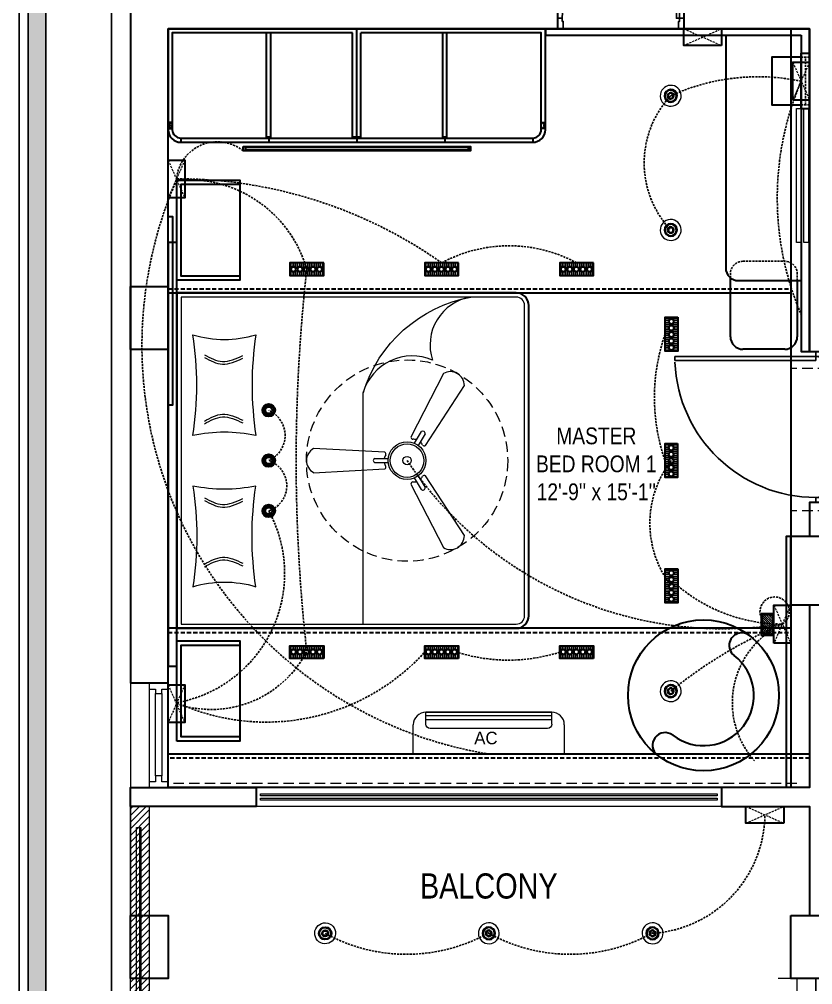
# Model space of a CAD drawing. Header units: millimetres. Extents: x 56222 to 3066687, y -650199 to -121287.
# Drawn here: x 129754.7 to 129943.9, y -185427.5 to -185197.2 of the extents above; entities that cross this region are included whole.
import ezdxf

# ---------------------------------------------------------------- set-up
doc = ezdxf.new("R2010")
doc.units = ezdxf.units.MM
doc.header["$MEASUREMENT"] = 0
for name, pattern in [('ACAD_ISO02W100', [15, 12, -3]), ('DASHED', [0.75, 0.5, -0.25]), ('DASHED2', [0.375, 0.25, -0.125]), ('DASHEDX2', [1.5, 1, -0.5])]:
    doc.linetypes.add(name, pattern=pattern)
for name, color, linetype in [('09ELECTRICAL', 5, 'Continuous'), ('AR DOOR', 40, 'Continuous'), ('AR ELE-5', 134, 'Continuous')]:
    doc.layers.add(name, color=color, linetype=linetype)
for name, color, linetype, lineweight in [('COLUMN', 1, 'Continuous', 30), ('dim05', 1, 'Continuous', 13), ('el', 7, 'Continuous', 20), ('ELEC-wires', 1, 'DASHED2', 13), ('Electrical', 84, 'Continuous', 30), ('ELEVATION ( SPIRAL STAIR )', 250, 'Continuous', 9), ('FIRST FLOOR', 7, 'Continuous', 9), ('FIRST FLOOR ( TEXT )', 7, 'Continuous', 9), ('FIRST FLOOR_( D - W & RAILING )', 251, 'Continuous', 9), ('FIRST FLOOR_( PLine )_', 251, 'Continuous', 30), ('FURNITURE', 32, 'Continuous', 9), ('GF FALSE CEILING', 6, 'Continuous', 35), ('Labelling', 1, 'Continuous', 25), ('Looping', 10, 'Continuous', 25), ('NAME PLATE', 7, 'Continuous', 25), ('Text', 7, 'Continuous', 15)]:
    doc.layers.add(name, color=color, linetype=linetype, lineweight=lineweight)
doc.layers.add('XX~SLAB ( PLINE )', color=251, linetype='Continuous', plot=False)
doc.styles.add('KATHA', font='swissc.ttf')
doc.styles.add('TEXT', font='eurr____.ttf')
pattern_1 = [(270, (142818.4991, -206317.46903), (0.5, -3e-16), [])]
pattern_2 = [(270, (142850.68563, -206317.46903), (0.5, -3e-16), [])]
pattern_3 = [(270, (142882.87215, -206317.46903), (0.5, -3e-16), [])]

# ---------------------------------------------------------------- blocks, each defined once
blk = doc.blocks.new('MASTER')
at = {"layer": 'ELEVATION ( SPIRAL STAIR )', "color": 9, "true_color": 0xc7c8ca}
blk.add_lwpolyline([(131511.15, -184212.79), (131511.15, -184213.94), (131479.19, -184213.94), (131479.19, -184212.79)], close=True, dxfattribs=at)
at = {"layer": 'FURNITURE', "color": 9, "lineweight": 30, "true_color": 0xc7c8ca}
for p, q in [((131357.19, -184215.94), (131357.19, -184062.94)), ((131504.12, -184065.94), (131503.12, -184065.94)), ((131504.12, -184086.94), (131503.12, -184086.94)), ((131504.37, -184086.44), (131529.19, -184086.44)), ((131504.37, -184087.44), (131504.37, -184086.44)), ((131504.37, -184087.44), (131529.19, -184087.44)), ((131504.12, -184107.94), (131503.12, -184107.94)), ((131504.37, -184106.94), (131529.19, -184106.94)), ((131504.37, -184108.94), (131504.37, -184106.94)), ((131504.37, -184107.94), (131530.19, -184107.94)), ((131504.37, -184108.94), (131529.19, -184108.94)), ((131504.12, -184128.94), (131503.12, -184128.94)), ((131504.37, -184128.44), (131529.19, -184128.44)), ((131504.37, -184129.44), (131504.37, -184128.44)), ((131504.37, -184129.44), (131529.19, -184129.44)), ((131504.12, -184149.94), (131503.12, -184149.94)), ((131456.74, -184197.05), (131470.79, -184197.05)), ((131528.69, -184195.94), (131473.12, -184195.94)), ((131453.74, -184210.02), (131453.74, -184200.05)), ((131470.12, -184198.94), (131470.12, -184213.94)), ((131470.12, -184213.02), (131456.74, -184213.02))]:
    blk.add_line(p, q, dxfattribs=at)
at = {"layer": 'FURNITURE', "color": 9, "true_color": 0xc7c8ca}
blk.add_line((131388.19, -184109.47), (131443.39, -184109.47), dxfattribs=at)
at = {"layer": 'FURNITURE', "color": 9, "linetype": 'DASHED', "lineweight": 25, "true_color": 0xc7c8ca}
for p, q in [((131470.79, -184197.05), (131471.73, -184197.05)), ((131474.73, -184200.05), (131474.73, -184210.02))]:
    blk.add_line(p, q, dxfattribs=at)
at = {"layer": 'FURNITURE', "linetype": 'DASHED', "lineweight": 25}
blk.add_line((131470.12, -184213.02), (131471.73, -184213.02), dxfattribs=at)
at = {"layer": 'FURNITURE', "color": 9, "lineweight": 30, "true_color": 0xc7c8ca}
for points in [[(131378.19, -184065.04), (131479.19, -184065.04), (131479.19, -184062.94), (131378.19, -184062.94)], [(131440.44, -184062.94), (131485.44, -184062.94), (131485.44, -184063.99), (131440.44, -184063.99)], [(131360.28, -184065.04), (131384.19, -184065.04), (131384.19, -184080.03), (131360.28, -184080.03)], [(131470.19, -184065.04), (131494.1, -184065.04), (131494.1, -184080.03), (131470.19, -184080.03)], [(131528.69, -184213.94), (131453.19, -184213.94), (131453.19, -184215.94), (131530.19, -184215.94), (131530.19, -184213.94), (131530.19, -184213.94), (131530.19, -184152.94), (131528.69, -184152.94)], [(131409.19, -184211.44), (131349.19, -184211.44), (131349.19, -184210.44), (131409.19, -184210.44)], [(131511.08, -184213.94), (131524.38, -184213.94), (131524.38, -184215.94), (131511.08, -184215.94)]]:
    blk.add_lwpolyline(points, close=True, dxfattribs=at)
for points in [[(131503.12, -184065.94), (131503.12, -184149.94, 0.414214), (131506.12, -184152.94), (131530.19, -184152.94), (131530.19, -184062.94), (131506.12, -184062.94, 0.414214)], [(131390.19, -184148.97), (131464.19, -184148.97, 0.414214), (131467.19, -184145.97), (131467.19, -184065.04), (131387.19, -184065.04), (131387.19, -184145.97, 0.414214)]]:
    blk.add_lwpolyline(points, format="xyb", close=True, dxfattribs=at)
blk.add_lwpolyline([(131529.19, -184106.94), (131529.19, -184063.94), (131506.12, -184063.94, 0.414214), (131504.12, -184065.94), (131504.12, -184149.94, 0.414214), (131506.12, -184151.94), (131529.19, -184151.94), (131529.19, -184108.94)], format="xyb", dxfattribs=at)
for points in [[(131361.28, -184080.03), (131361.28, -184066.04), (131383.19, -184066.04), (131383.19, -184080.03)], [(131471.19, -184080.03), (131471.19, -184066.04), (131493.1, -184066.04), (131493.1, -184080.03)], [(131523.38, -184213.94), (131523.38, -184206.94), (131512.08, -184206.94), (131512.08, -184213.94)]]:
    blk.add_lwpolyline(points, dxfattribs=at)
at = {"layer": 'FURNITURE', "color": 9, "true_color": 0xc7c8ca}
for points in [[(131390.19, -184147.97), (131464.19, -184147.97, 0.414214), (131466.19, -184145.97), (131466.19, -184066.04), (131388.19, -184066.04), (131388.19, -184145.97, 0.414214)], [(131451.18, -184125.99, 0.451075), (131443.39, -184109.47, -0.277658), (131466.19, -184135.11, 0.459377), (131451.18, -184125.99)]]:
    blk.add_lwpolyline(points, format="xyb", close=True, dxfattribs=at)
at = {"layer": 'FURNITURE', "color": 9, "true_color": 0xc7c8ca, "elevation": -0.01}
for points in [[(131421.12, -184083.86, -0.100586), (131421.12, -184068.86, -0.075726), (131397.12, -184068.86, -0.148967), (131397.12, -184083.86, -0.074116)], [(131433.2, -184083.86, 0.100586), (131433.2, -184068.86, 0.075726), (131457.2, -184068.86, 0.148967), (131457.2, -184083.86, 0.074116)]]:
    blk.add_lwpolyline(points, format="xyb", close=True, dxfattribs=at)
at = {"layer": 'FURNITURE', "color": 9, "linetype": 'DASHED', "lineweight": 25, "true_color": 0xc7c8ca}
blk.add_lwpolyline([(131512.08, -184213.94), (131523.38, -184213.94), (131523.38, -184215.94), (131512.08, -184215.94)], close=True, dxfattribs=at)
blk.add_lwpolyline([(131512.08, -184214.94), (131523.38, -184214.94)], dxfattribs=at)
at = {"layer": 'FURNITURE', "color": 9, "lineweight": 30, "true_color": 0xc7c8ca}
blk.add_circle((131371.2, -184190.64), 18, dxfattribs=at)
blk.add_circle((131371.2, -184190.64), 18, dxfattribs=at)
for centre, radius, start, end in [((131359.31, -184181.49), 3, 322.4256, 142.4256), ((131371.2, -184190.64), 12, 142.4256, 322.4256), ((131383.08, -184199.79), 3.02, 314.8302, 148.621), ((131456.74, -184200.05), 3, 90, 180), ((131473.12, -184198.94), 3, 90, 180), ((131456.74, -184210.02), 3, 180, 270)]:
    blk.add_arc(centre, radius, start, end, dxfattribs=at)
at = {"layer": 'FURNITURE', "color": 9, "linetype": 'DASHED', "lineweight": 25, "true_color": 0xc7c8ca}
for centre, start, end in [((131471.73, -184200.05), 0, 90), ((131471.73, -184210.02), 270, 0)]:
    blk.add_arc(centre, 3, start, end, dxfattribs=at)
at = {"layer": 'FURNITURE', "color": 9, "true_color": 0xc7c8ca}
for points in [[(131401.86, -184071.6, -0.01), (131402.63, -184073.02, -0.01), (131404.27, -184076.01, -0.01), (131402.82, -184079.13, -0.01), (131402.07, -184080.77, -0.01)], [(131402.51, -184071.6, -0.01), (131403.28, -184073.02, -0.01), (131404.91, -184076.01, -0.01), (131403.47, -184079.13, -0.01), (131402.71, -184080.77, -0.01)], [(131417.7, -184071.6, -0.01), (131416.93, -184073.02, -0.01), (131415.3, -184076.01, -0.01), (131416.74, -184079.13, -0.01), (131417.49, -184080.77, -0.01)], [(131418.34, -184071.6, -0.01), (131417.57, -184073.02, -0.01), (131415.94, -184076.01, -0.01), (131417.38, -184079.13, -0.01), (131418.14, -184080.77, -0.01)], [(131435.98, -184071.6, -0.01), (131436.75, -184073.02, -0.01), (131438.38, -184076.01, -0.01), (131436.94, -184079.13, -0.01), (131436.18, -184080.77, -0.01)], [(131436.62, -184071.6, -0.01), (131437.4, -184073.02, -0.01), (131439.03, -184076.01, -0.01), (131437.59, -184079.13, -0.01), (131436.83, -184080.77, -0.01)], [(131451.82, -184071.6, -0.01), (131451.04, -184073.02, -0.01), (131449.41, -184076.01, -0.01), (131450.85, -184079.13, -0.01), (131451.61, -184080.77, -0.01)], [(131452.46, -184071.6, -0.01), (131451.69, -184073.02, -0.01), (131450.06, -184076.01, -0.01), (131451.5, -184079.13, -0.01), (131452.26, -184080.77, -0.01)]]:
    blk.add_open_spline(points, degree=3, knots=[0, 0, 0, 0, 4.577917, 9.671137, 9.671137, 9.671137, 9.671137], dxfattribs=at)
blk = doc.blocks.new('LAYOUT FILE')
at = {"layer": 'NAME PLATE', "true_color": 0xd39e00}
h = blk.add_hatch(color=42, dxfattribs=at)
h.paths.add_polyline_path([(3346889.83, -513806.18), (3346889.83, -514260.7), (3347535.56, -514260.7), (3347535.56, -513806.18)])
h.paths.add_polyline_path([(3346894.36, -513810.71), (3347531.03, -513810.71), (3347531.03, -514256.17), (3346894.36, -514256.17)], flags=16)
at = {"layer": 'NAME PLATE', "color": 42, "true_color": 0xd39e00}
for points in [[(3346887.56, -513803.91), (3347537.83, -513803.91), (3347537.83, -514262.96), (3346887.56, -514262.96)], [(3346889.83, -513806.18), (3347535.56, -513806.18), (3347535.56, -514260.7), (3346889.83, -514260.7)], [(3346894.36, -513810.71), (3347531.03, -513810.71), (3347531.03, -514256.17), (3346894.36, -514256.17)]]:
    blk.add_lwpolyline(points, close=True, dxfattribs=at)
blk = doc.blocks.new('*U18')
for points in [[(0, 0), (0, 1120), (-30, 1120), (-30, 0)], [(40, 0), (0, 0), (0, -30), (-10, -30), (-10, -100), (40, -100)], [(-1160, 0), (-1120, 0), (-1120, -30), (-1110, -30), (-1110, -100), (-1160, -100)]]:
    blk.add_lwpolyline(points, close=True)
at = {"layer": 'AR ELE-5', "linetype": 'ByBlock', "ltscale": 15}
blk.add_arc((1.6, -0.7), 1121.6, 92.37301, 179.96526, dxfattribs=at)
blk = doc.blocks.new('ac paln')
at = {"layer": 'Electrical', "lineweight": 15}
for p, q in [((389238.69, -37646.36), (389238.69, -37610.34)), ((389238.69, -37610.34), (389245.67, -37610.34)), ((389245.81, -37613.35), (389248.68, -37613.35)), ((389246.82, -37643.35), (389246.82, -37613.35)), ((389247.82, -37643.35), (389247.82, -37613.35)), ((389248.68, -37613.35), (389248.68, -37643.35)), ((389248.68, -37643.35), (389248.68, -37613.35)), ((389244.81, -37642.35), (389244.81, -37614.35)), ((389245.81, -37643.35), (389248.68, -37643.35)), ((389248.68, -37643.35), (389248.68, -37643.35)), ((389245.67, -37646.36), (389238.69, -37646.36))]:
    blk.add_line(p, q, dxfattribs=at)
for centre, start, end in [((389245.67, -37613.35), 0, 90), ((389245.67, -37643.35), 270, 0)]:
    blk.add_arc(centre, 3.01, start, end, dxfattribs=at)
at = {"layer": 'Electrical', "lineweight": 15, "extrusion": (0, 0, -1)}
for centre, start_param, end_param in [((389245.81, -37614.35), -0.785398, 0.785398), ((389245.81, -37642.35), 3.926991, 5.497787)]:
    blk.add_ellipse(centre, major_axis=(-0.71, 0.71), ratio=1, start_param=start_param, end_param=end_param, dxfattribs=at)
at = {"layer": 'Text', "style": 'TEXT'}
blk.add_text('AC', height=3, rotation=270, dxfattribs=at).set_placement((389241.02, -37624.87))
blk = doc.blocks.new('asaasd')
at = {"layer": 'Electrical', "color": 5, "lineweight": 5, "ltscale": 8}
blk.add_ellipse((4539.27, 3683.15), major_axis=(1.69, -1.84), ratio=1, start_param=-0.785398, end_param=5.497787, dxfattribs=at)
at = {"layer": 'Electrical', "color": 5, "ltscale": 8}
for major_axis, start_param, end_param in [((1.02, -1.1), -0.785398, 5.497787), ((-1.01, -0.93), 0.785398, 7.068583), ((-0.544, -0.501), 0.785398, 7.068583), ((-0.453, -0.417), 0.785398, 7.068583)]:
    blk.add_ellipse((4539.27, 3683.15), major_axis=major_axis, ratio=1, start_param=start_param, end_param=end_param, dxfattribs=at)
blk = doc.blocks.new('6616')
at = {"color": 242, "linetype": 'DASHED', "true_color": 0xcd2027}
for p, q in [((386784.79, -36915.77), (386775.78, -36911.78)), ((386784.79, -36911.78), (386775.78, -36915.77))]:
    blk.add_line(p, q, dxfattribs=at)
at = {"layer": 'ELEC-wires', "color": 5, "linetype": 'ByBlock', "lineweight": 30, "ltscale": 4}
blk.add_lwpolyline([(386775.78, -36911.78), (386784.79, -36911.78), (386784.79, -36915.77), (386775.78, -36915.77)], close=True, dxfattribs=at)
blk = doc.blocks.new('FLOOR LT.')
at = {"layer": '09ELECTRICAL'}
h = blk.add_hatch(dxfattribs=at)
h.set_pattern_fill('ANSI31', color=256, scale=6.05916, angle=180, style=0)
h.set_pattern_definition([(225, (8190.6031, -14293.93296), (0.535559115, -0.535559115), [])])
h.paths.add_polyline_path([(0.56, -5.52), (-8.83, -5.52), (-8.83, -0.49), (0.56, -0.49)])
for points in [[(1.17, -6.13), (-9.43, -6.13), (-9.43, 0.12), (1.17, 0.12)], [(0.56, -5.52), (-8.83, -5.52), (-8.83, -0.49), (0.56, -0.49)]]:
    blk.add_lwpolyline(points, close=True, dxfattribs=at)

msp = doc.modelspace()

# ---------------------------------------------------------------- hatches: boundary and pattern name
at = {"layer": 'Electrical', "lineweight": 25, "true_color": 0x000000}
h = msp.add_hatch(dxfattribs=at)
h.set_pattern_fill('ANSI31', color=18, scale=4, angle=225)
h.set_pattern_definition(pattern_1)
h.paths.add_polyline_path([(129824.98, -185255.3), (129825.85, -185256.35, 0.675401), (129826.3, -185257.49, 0.15536), (129826.69, -185257.36), (129827.31, -185258.11), (129827.31, -185258.3), (129819.22, -185258.3), (129819.22, -185255.3)])
h.paths.add_polyline_path([(129820.08, -185256.16, 1), (129820.08, -185257.49, 1)], flags=16)
h.paths.add_polyline_path([(129821.64, -185257.49, 1), (129821.64, -185256.16, 1)], flags=16)
h.paths.add_polyline_path([(129820.08, -185256.29, 1), (129820.08, -185257.35, 1)], flags=0)
h.paths.add_polyline_path([(129821.64, -185257.35, 1), (129821.64, -185256.29, 1)], flags=0)
h.paths.add_polyline_path([(129823.19, -185257.49, 1), (129823.19, -185256.16, 1)], flags=16)
h.paths.add_polyline_path([(129823.19, -185257.35, 1), (129823.19, -185256.29, 1)], flags=0)
h.paths.add_polyline_path([(129824.75, -185257.49, 1), (129824.75, -185256.16, 1)], flags=16)
h.paths.add_polyline_path([(129824.75, -185257.35, 1), (129824.75, -185256.29, 1)], flags=0)
h.paths.add_polyline_path([(129825.85, -185256.35), (129824.98, -185255.3), (129827.31, -185255.3), (129827.31, -185258.11), (129826.69, -185257.36, 0.731062), (129826.3, -185256.16, 0.193744)], flags=17)
h = msp.add_hatch(dxfattribs=at)
h.set_pattern_fill('ANSI31', color=18, scale=4, angle=225)
h.set_pattern_definition(pattern_2)
h.paths.add_polyline_path([(129857.16, -185255.3), (129858.03, -185256.35, 0.675401), (129858.49, -185257.49, 0.15536), (129858.87, -185257.36), (129859.49, -185258.11), (129859.49, -185258.3), (129851.4, -185258.3), (129851.4, -185255.3)])
h.paths.add_polyline_path([(129852.27, -185256.16, 1), (129852.27, -185257.49, 1)], flags=16)
h.paths.add_polyline_path([(129853.82, -185257.49, 1), (129853.82, -185256.16, 1)], flags=16)
h.paths.add_polyline_path([(129852.27, -185256.29, 1), (129852.27, -185257.35, 1)], flags=0)
h.paths.add_polyline_path([(129853.82, -185257.35, 1), (129853.82, -185256.29, 1)], flags=0)
h.paths.add_polyline_path([(129855.38, -185257.49, 1), (129855.38, -185256.16, 1)], flags=16)
h.paths.add_polyline_path([(129855.38, -185257.35, 1), (129855.38, -185256.29, 1)], flags=0)
h.paths.add_polyline_path([(129856.94, -185257.49, 1), (129856.94, -185256.16, 1)], flags=16)
h.paths.add_polyline_path([(129856.94, -185257.35, 1), (129856.94, -185256.29, 1)], flags=0)
h.paths.add_polyline_path([(129858.03, -185256.35), (129857.16, -185255.3), (129859.49, -185255.3), (129859.49, -185258.11), (129858.87, -185257.36, 0.731062), (129858.49, -185256.16, 0.193744)], flags=17)
h = msp.add_hatch(dxfattribs=at)
h.set_pattern_fill('ANSI31', color=18, scale=4, angle=225)
h.set_pattern_definition(pattern_3)
h.paths.add_polyline_path([(129889.35, -185255.3), (129890.22, -185256.35, 0.675401), (129890.68, -185257.49, 0.15536), (129891.06, -185257.36), (129891.68, -185258.11), (129891.68, -185258.3), (129883.59, -185258.3), (129883.59, -185255.3)])
h.paths.add_polyline_path([(129884.45, -185256.16, 1), (129884.45, -185257.49, 1)], flags=16)
h.paths.add_polyline_path([(129886.01, -185257.49, 1), (129886.01, -185256.16, 1)], flags=16)
h.paths.add_polyline_path([(129884.45, -185256.29, 1), (129884.45, -185257.35, 1)], flags=0)
h.paths.add_polyline_path([(129886.01, -185257.35, 1), (129886.01, -185256.29, 1)], flags=0)
h.paths.add_polyline_path([(129887.57, -185257.49, 1), (129887.57, -185256.16, 1)], flags=16)
h.paths.add_polyline_path([(129887.57, -185257.35, 1), (129887.57, -185256.29, 1)], flags=0)
h.paths.add_polyline_path([(129889.12, -185257.49, 1), (129889.12, -185256.16, 1)], flags=16)
h.paths.add_polyline_path([(129889.12, -185257.35, 1), (129889.12, -185256.29, 1)], flags=0)
h.paths.add_polyline_path([(129890.22, -185256.35), (129889.35, -185255.3), (129891.68, -185255.3), (129891.68, -185258.11), (129891.06, -185257.36, 0.731062), (129890.68, -185256.16, 0.193744)], flags=17)
h = msp.add_hatch(dxfattribs=at)
h.set_pattern_fill('ANSI31', color=18, scale=4, angle=315)
h.set_pattern_definition([(360, (150879.58673, -172277.0878), (4e-16, 0.5), [])])
h.paths.add_polyline_path([(129911.75, -185270.61), (129910.7, -185269.74, -0.675401), (129909.56, -185269.28, -0.15536), (129909.68, -185268.9), (129908.93, -185268.28), (129908.75, -185268.28), (129908.75, -185276.37), (129911.75, -185276.37)])
h.paths.add_polyline_path([(129910.88, -185275.51, -1), (129909.56, -185275.51, -1)], flags=16)
h.paths.add_polyline_path([(129909.56, -185273.95, -1), (129910.88, -185273.95, -1)], flags=16)
h.paths.add_polyline_path([(129910.75, -185275.51, -1), (129909.69, -185275.51, -1)], flags=0)
h.paths.add_polyline_path([(129909.69, -185273.95, -1), (129910.75, -185273.95, -1)], flags=0)
h.paths.add_polyline_path([(129909.56, -185272.39, -1), (129910.88, -185272.39, -1)], flags=16)
h.paths.add_polyline_path([(129909.69, -185272.39, -1), (129910.75, -185272.39, -1)], flags=0)
h.paths.add_polyline_path([(129909.56, -185270.84, -1), (129910.88, -185270.84, -1)], flags=16)
h.paths.add_polyline_path([(129909.69, -185270.84, -1), (129910.75, -185270.84, -1)], flags=0)
h.paths.add_polyline_path([(129910.7, -185269.74), (129911.75, -185270.61), (129911.75, -185268.28), (129908.93, -185268.28), (129909.68, -185268.9, -0.731062), (129910.88, -185269.28, -0.193744)], flags=17)
h = msp.add_hatch(dxfattribs=at)
h.set_pattern_fill('ANSI31', color=18, scale=4, angle=315)
h.set_pattern_definition([(360, (150879.5591, -172307.226), (4e-16, 0.5), [])])
h.paths.add_polyline_path([(129911.72, -185300.75), (129910.67, -185299.88, -0.675401), (129909.53, -185299.42, -0.15536), (129909.65, -185299.04), (129908.9, -185298.42), (129908.72, -185298.42), (129908.72, -185306.51), (129911.72, -185306.51)])
h.paths.add_polyline_path([(129910.86, -185305.64, -1), (129909.53, -185305.64, -1)], flags=16)
h.paths.add_polyline_path([(129909.53, -185304.09, -1), (129910.86, -185304.09, -1)], flags=16)
h.paths.add_polyline_path([(129910.72, -185305.64, -1), (129909.66, -185305.64, -1)], flags=0)
h.paths.add_polyline_path([(129909.66, -185304.09, -1), (129910.72, -185304.09, -1)], flags=0)
h.paths.add_polyline_path([(129909.53, -185302.53, -1), (129910.86, -185302.53, -1)], flags=16)
h.paths.add_polyline_path([(129909.66, -185302.53, -1), (129910.72, -185302.53, -1)], flags=0)
h.paths.add_polyline_path([(129909.53, -185300.98, -1), (129910.86, -185300.98, -1)], flags=16)
h.paths.add_polyline_path([(129909.66, -185300.98, -1), (129910.72, -185300.98, -1)], flags=0)
h.paths.add_polyline_path([(129910.67, -185299.88), (129911.72, -185300.75), (129911.72, -185298.42), (129908.9, -185298.42), (129909.65, -185299.04, -0.731062), (129910.86, -185299.42, -0.193744)], flags=17)
h = msp.add_hatch(dxfattribs=at)
h.set_pattern_fill('ANSI31', color=18, scale=4, angle=315)
h.set_pattern_definition([(360, (150879.58673, -172337.0878), (4e-16, 0.5), [])])
h.paths.add_polyline_path([(129911.75, -185330.61), (129910.7, -185329.74, -0.675401), (129909.56, -185329.28, -0.15536), (129909.68, -185328.9), (129908.93, -185328.28), (129908.75, -185328.28), (129908.75, -185336.37), (129911.75, -185336.37)])
h.paths.add_polyline_path([(129910.88, -185335.51, -1), (129909.56, -185335.51, -1)], flags=16)
h.paths.add_polyline_path([(129909.56, -185333.95, -1), (129910.88, -185333.95, -1)], flags=16)
h.paths.add_polyline_path([(129910.75, -185335.51, -1), (129909.69, -185335.51, -1)], flags=0)
h.paths.add_polyline_path([(129909.69, -185333.95, -1), (129910.75, -185333.95, -1)], flags=0)
h.paths.add_polyline_path([(129909.56, -185332.39, -1), (129910.88, -185332.39, -1)], flags=16)
h.paths.add_polyline_path([(129909.69, -185332.39, -1), (129910.75, -185332.39, -1)], flags=0)
h.paths.add_polyline_path([(129909.56, -185330.84, -1), (129910.88, -185330.84, -1)], flags=16)
h.paths.add_polyline_path([(129909.69, -185330.84, -1), (129910.75, -185330.84, -1)], flags=0)
h.paths.add_polyline_path([(129910.7, -185329.74), (129911.75, -185330.61), (129911.75, -185328.28), (129908.93, -185328.28), (129909.68, -185328.9, -0.731062), (129910.88, -185329.28, -0.193744)], flags=17)
h = msp.add_hatch(dxfattribs=at)
h.set_pattern_fill('ANSI31', color=18, scale=4, angle=225)
h.set_pattern_definition(pattern_1)
h.paths.add_polyline_path([(129824.98, -185349.63), (129825.85, -185348.58, -0.675401), (129826.3, -185347.44, -0.15536), (129826.69, -185347.56), (129827.31, -185346.81), (129827.31, -185346.63), (129819.22, -185346.63), (129819.22, -185349.63)])
h.paths.add_polyline_path([(129820.08, -185348.77, -1), (129820.08, -185347.44, -1)], flags=16)
h.paths.add_polyline_path([(129821.64, -185347.44, -1), (129821.64, -185348.77, -1)], flags=16)
h.paths.add_polyline_path([(129820.08, -185348.63, -1), (129820.08, -185347.57, -1)], flags=0)
h.paths.add_polyline_path([(129821.64, -185347.57, -1), (129821.64, -185348.63, -1)], flags=0)
h.paths.add_polyline_path([(129823.19, -185347.44, -1), (129823.19, -185348.77, -1)], flags=16)
h.paths.add_polyline_path([(129823.19, -185347.57, -1), (129823.19, -185348.63, -1)], flags=0)
h.paths.add_polyline_path([(129824.75, -185347.44, -1), (129824.75, -185348.77, -1)], flags=16)
h.paths.add_polyline_path([(129824.75, -185347.57, -1), (129824.75, -185348.63, -1)], flags=0)
h.paths.add_polyline_path([(129825.85, -185348.58), (129824.98, -185349.63), (129827.31, -185349.63), (129827.31, -185346.81), (129826.69, -185347.56, -0.731062), (129826.3, -185348.77, -0.193744)], flags=17)
h = msp.add_hatch(dxfattribs=at)
h.set_pattern_fill('ANSI31', color=18, scale=4, angle=225)
h.set_pattern_definition(pattern_2)
h.paths.add_polyline_path([(129857.16, -185349.63), (129858.03, -185348.58, -0.675401), (129858.49, -185347.44, -0.15536), (129858.87, -185347.56), (129859.49, -185346.81), (129859.49, -185346.63), (129851.4, -185346.63), (129851.4, -185349.63)])
h.paths.add_polyline_path([(129852.27, -185348.77, -1), (129852.27, -185347.44, -1)], flags=16)
h.paths.add_polyline_path([(129853.82, -185347.44, -1), (129853.82, -185348.77, -1)], flags=16)
h.paths.add_polyline_path([(129852.27, -185348.63, -1), (129852.27, -185347.57, -1)], flags=0)
h.paths.add_polyline_path([(129853.82, -185347.57, -1), (129853.82, -185348.63, -1)], flags=0)
h.paths.add_polyline_path([(129855.38, -185347.44, -1), (129855.38, -185348.77, -1)], flags=16)
h.paths.add_polyline_path([(129855.38, -185347.57, -1), (129855.38, -185348.63, -1)], flags=0)
h.paths.add_polyline_path([(129856.94, -185347.44, -1), (129856.94, -185348.77, -1)], flags=16)
h.paths.add_polyline_path([(129856.94, -185347.57, -1), (129856.94, -185348.63, -1)], flags=0)
h.paths.add_polyline_path([(129858.03, -185348.58), (129857.16, -185349.63), (129859.49, -185349.63), (129859.49, -185346.81), (129858.87, -185347.56, -0.731062), (129858.49, -185348.77, -0.193744)], flags=17)
h = msp.add_hatch(dxfattribs=at)
h.set_pattern_fill('ANSI31', color=18, scale=4, angle=225)
h.set_pattern_definition(pattern_3)
h.paths.add_polyline_path([(129889.35, -185349.63), (129890.22, -185348.58, -0.675401), (129890.68, -185347.44, -0.15536), (129891.06, -185347.56), (129891.68, -185346.81), (129891.68, -185346.63), (129883.59, -185346.63), (129883.59, -185349.63)])
h.paths.add_polyline_path([(129884.45, -185348.77, -1), (129884.45, -185347.44, -1)], flags=16)
h.paths.add_polyline_path([(129886.01, -185347.44, -1), (129886.01, -185348.77, -1)], flags=16)
h.paths.add_polyline_path([(129884.45, -185348.63, -1), (129884.45, -185347.57, -1)], flags=0)
h.paths.add_polyline_path([(129886.01, -185347.57, -1), (129886.01, -185348.63, -1)], flags=0)
h.paths.add_polyline_path([(129887.57, -185347.44, -1), (129887.57, -185348.77, -1)], flags=16)
h.paths.add_polyline_path([(129887.57, -185347.57, -1), (129887.57, -185348.63, -1)], flags=0)
h.paths.add_polyline_path([(129889.12, -185347.44, -1), (129889.12, -185348.77, -1)], flags=16)
h.paths.add_polyline_path([(129889.12, -185347.57, -1), (129889.12, -185348.63, -1)], flags=0)
h.paths.add_polyline_path([(129890.22, -185348.58), (129889.35, -185349.63), (129891.68, -185349.63), (129891.68, -185346.81), (129891.06, -185347.56, -0.731062), (129890.68, -185348.77, -0.193744)], flags=17)
at = {"layer": 'FIRST FLOOR', "transparency": 33554687}
h = msp.add_hatch(dxfattribs=at)
h.set_pattern_fill('ANSI31', color=251, scale=9, style=0)
h.set_pattern_definition([(45, (129781.193, -185410.963), (-0.795495, 0.795495), [])])
h.paths.add_polyline_path([(129785.69, -185449.96), (129781.19, -185449.96), (129781.19, -185384.96), (129785.69, -185384.96)])

# ---------------------------------------------------------------- linework, layer by layer
at = {"layer": 'COLUMN', "transparency": 33554687}
for points in [[(129781.19, -185260.96), (129790.19, -185260.96), (129790.19, -185275.96), (129781.19, -185275.96)], [(129781.19, -185260.96), (129790.19, -185260.96), (129790.19, -185275.96), (129781.19, -185275.96)], [(129938.69, -185320.46), (129947.69, -185320.46), (129947.69, -185336.96), (129938.69, -185336.96)], [(129781.19, -185410.96), (129790.19, -185410.96), (129790.19, -185425.96), (129781.19, -185425.96)], [(129938.69, -185410.96), (129947.69, -185410.96), (129947.69, -185425.96), (129938.69, -185425.96)]]:
    msp.add_lwpolyline(points, close=True, dxfattribs=at)
at = {"layer": 'Electrical', "lineweight": 15, "ltscale": 20}
for p, q in [((129855.85, -185281.7), (129848.12, -185296.85)), ((129851.59, -185298.85), (129860.85, -185284.58)), ((129849, -185298.34), (129850.62, -185295.53)), ((129851.47, -185296.06), (129849.86, -185298.84)), ((129841.87, -185300.46), (129824.88, -185299.58)), ((129842.72, -185302.96), (129839.48, -185302.96)), ((129839.51, -185301.96), (129842.72, -185301.96)), ((129824.88, -185305.35), (129841.87, -185304.46)), ((129850.6, -185309.37), (129849, -185306.59)), ((129849.86, -185306.09), (129851.48, -185308.89)), ((129860.85, -185320.34), (129851.59, -185306.07)), ((129848.12, -185308.07), (129855.85, -185323.23))]:
    msp.add_line(p, q, dxfattribs=at)
at = {"layer": 'Electrical', "color": 7, "lineweight": 30}
msp.add_lwpolyline([(129808.09, -185227.54), (129862.3, -185227.54), (129862.3, -185228.59), (129808.09, -185228.59)], close=True, dxfattribs=at)
at = {"layer": 'Electrical', "color": 175, "lineweight": 30, "ltscale": 8, "true_color": 0x4554a5}
for points in [[(129861.9, -185228.37), (129861.9, -185227.75), (129808.6, -185227.75), (129808.6, -185228.37)], [(129861.88, -185228.35), (129861.88, -185227.76), (129808.62, -185227.76), (129808.62, -185228.35)]]:
    msp.add_lwpolyline(points, close=True, dxfattribs=at)
at = {"layer": 'Electrical', "color": 240, "true_color": 0xed1f24}
for points in [[(129827.31, -185255.3), (129819.22, -185255.3), (129819.22, -185258.3), (129827.31, -185258.3)], [(129859.49, -185255.3), (129851.4, -185255.3), (129851.4, -185258.3), (129859.49, -185258.3)], [(129891.68, -185255.3), (129883.59, -185255.3), (129883.59, -185258.3), (129891.68, -185258.3)], [(129911.75, -185268.28), (129911.75, -185276.37), (129908.75, -185276.37), (129908.75, -185268.28)], [(129911.72, -185298.42), (129911.72, -185306.51), (129908.72, -185306.51), (129908.72, -185298.42)], [(129911.75, -185328.28), (129911.75, -185336.37), (129908.75, -185336.37), (129908.75, -185328.28)], [(129827.31, -185349.63), (129819.22, -185349.63), (129819.22, -185346.63), (129827.31, -185346.63)], [(129859.49, -185349.63), (129851.4, -185349.63), (129851.4, -185346.63), (129859.49, -185346.63)], [(129891.68, -185349.63), (129883.59, -185349.63), (129883.59, -185346.63), (129891.68, -185346.63)]]:
    msp.add_lwpolyline(points, close=True, dxfattribs=at)
at = {"layer": 'Electrical', "color": 18, "lineweight": 25, "true_color": 0x000000}
for centre, radius in [((129820.08, -185256.82), 0.662), ((129820.08, -185256.82), 0.53), ((129821.64, -185256.82), 0.662), ((129821.64, -185256.82), 0.53), ((129823.19, -185256.82), 0.662), ((129823.19, -185256.82), 0.53), ((129824.75, -185256.82), 0.662), ((129824.75, -185256.82), 0.53), ((129826.3, -185256.82), 0.662), ((129826.3, -185256.82), 0.53), ((129852.27, -185256.82), 0.662), ((129852.27, -185256.82), 0.53), ((129853.82, -185256.82), 0.662), ((129853.82, -185256.82), 0.53), ((129855.38, -185256.82), 0.662), ((129855.38, -185256.82), 0.53), ((129856.94, -185256.82), 0.662), ((129856.94, -185256.82), 0.53), ((129858.49, -185256.82), 0.662), ((129858.49, -185256.82), 0.53), ((129884.45, -185256.82), 0.662), ((129884.45, -185256.82), 0.53), ((129886.01, -185256.82), 0.662), ((129886.01, -185256.82), 0.53), ((129887.57, -185256.82), 0.662), ((129887.57, -185256.82), 0.53), ((129889.12, -185256.82), 0.662), ((129889.12, -185256.82), 0.53), ((129890.68, -185256.82), 0.662), ((129890.68, -185256.82), 0.53), ((129910.22, -185269.28), 0.662), ((129910.22, -185269.28), 0.53), ((129910.22, -185270.84), 0.662), ((129910.22, -185270.84), 0.53), ((129910.22, -185272.39), 0.662), ((129910.22, -185273.95), 0.662), ((129910.22, -185272.39), 0.53), ((129910.22, -185273.95), 0.53), ((129910.22, -185275.51), 0.662), ((129910.22, -185275.51), 0.53), ((129910.19, -185299.42), 0.662), ((129910.19, -185300.98), 0.662), ((129910.19, -185299.42), 0.53), ((129910.19, -185300.98), 0.53), ((129910.19, -185302.53), 0.662), ((129910.19, -185302.53), 0.53), ((129910.19, -185304.09), 0.662), ((129910.19, -185305.64), 0.662), ((129910.19, -185304.09), 0.53), ((129910.19, -185305.64), 0.53), ((129910.22, -185329.28), 0.662), ((129910.22, -185330.84), 0.662), ((129910.22, -185329.28), 0.53), ((129910.22, -185330.84), 0.53), ((129910.22, -185332.39), 0.662), ((129910.22, -185333.95), 0.662), ((129910.22, -185332.39), 0.53), ((129910.22, -185335.51), 0.662), ((129910.22, -185333.95), 0.53), ((129910.22, -185335.51), 0.53), ((129820.08, -185348.1), 0.662), ((129820.08, -185348.1), 0.53), ((129821.64, -185348.1), 0.662), ((129821.64, -185348.1), 0.53), ((129823.19, -185348.1), 0.662), ((129823.19, -185348.1), 0.53), ((129824.75, -185348.1), 0.662), ((129824.75, -185348.1), 0.53), ((129826.3, -185348.1), 0.662), ((129826.3, -185348.1), 0.53), ((129852.27, -185348.1), 0.662), ((129852.27, -185348.1), 0.53), ((129853.82, -185348.1), 0.662), ((129853.82, -185348.1), 0.53), ((129855.38, -185348.1), 0.662), ((129855.38, -185348.1), 0.53), ((129856.94, -185348.1), 0.662), ((129856.94, -185348.1), 0.53), ((129858.49, -185348.1), 0.662), ((129858.49, -185348.1), 0.53), ((129884.45, -185348.1), 0.662), ((129884.45, -185348.1), 0.53), ((129886.01, -185348.1), 0.662), ((129886.01, -185348.1), 0.53), ((129887.57, -185348.1), 0.662), ((129887.57, -185348.1), 0.53), ((129889.12, -185348.1), 0.662), ((129889.12, -185348.1), 0.53), ((129890.68, -185348.1), 0.662), ((129890.68, -185348.1), 0.53)]:
    msp.add_circle(centre, radius, dxfattribs=at)
at = {"layer": 'Electrical', "linetype": 'DASHED', "lineweight": 15, "ltscale": 5}
msp.add_circle((129847.19, -185302.46), 24, dxfattribs=at)
at = {"layer": 'Electrical', "color": 18, "ltscale": 8, "true_color": 0x000000}
for centre, radius in [((129814.19, -185290.46), 1.5), ((129814.19, -185290.46), 1.3), ((129814.19, -185290.46), 0.904), ((129814.19, -185290.46), 0.804), ((129814.19, -185302.46), 1.5), ((129814.19, -185302.46), 1.3), ((129814.19, -185302.46), 0.904), ((129814.19, -185302.46), 0.804), ((129814.19, -185314.46), 1.5), ((129814.19, -185314.46), 1.3), ((129814.19, -185314.46), 0.904), ((129814.19, -185314.46), 0.804)]:
    msp.add_circle(centre, radius, dxfattribs=at)
at = {"layer": 'Electrical', "lineweight": 15, "ltscale": 20}
for centre, major_axis, start_param, end_param in [((129857.54, -185284.55), (2.34, 2.34), 5.48745, 7.602554), ((129850.95, -185295.95), (-0.376, 0.376), 3.723254, 6.172408), ((129847.19, -185302.46), (3.18, 3.18), 3.14161, 9.424795), ((129847.19, -185302.46), (2.83, 2.83), 1.749190548672175e-05, 6.283202799085073), ((129848.66, -185296.86), (0.382, 0.382), 2.339416, 3.734186), ((129848.73, -185299.8), (-1.71, 1.71), 5.183051, 5.569301), ((129848.73, -185299.8), (-1.71, 1.71), 4.37911, 4.765361), ((129851.31, -185298.39), (0.382, 0.382), 3.072633, 4.467404), ((129826.51, -185302.46), (-2.34, 2.34), -0.272136, 1.842967), ((129844.12, -185302.46), (-1.71, 1.71), 0.19032, 0.57657), ((129841.61, -185300.94), (0.382, 0.382), 5.167028, 6.561799), ((129839.67, -185302.47), (-0.376, 0.376), -0.465536, 1.983618), ((129844.12, -185302.46), (1.71, 1.71), 2.565057, 2.951308), ((129847.19, -185302.46), (-0.707, 0.707), 1.570814, 7.853999), ((129841.61, -185303.99), (-0.382, 0.382), 2.863014, 4.257784), ((129848.66, -185308.06), (0.382, 0.382), 0.978238, 2.373008), ((129848.73, -185305.13), (1.71, 1.71), 3.855511, 4.241762), ((129848.73, -185305.13), (1.71, 1.71), 4.659452, 5.045703), ((129851.31, -185306.54), (-0.382, 0.382), -1.325776, 0.068994), ((129850.96, -185308.97), (0.376, 0.376), 3.199655, 5.648809), ((129857.54, -185320.38), (2.34, 2.34), 3.393055, 5.508159)]:
    msp.add_ellipse(centre, major_axis=major_axis, ratio=1, start_param=start_param, end_param=end_param, dxfattribs=at)
at = {"layer": 'ELEVATION ( SPIRAL STAIR )', "color": 5, "transparency": 33554687}
msp.add_lwpolyline([(129941.79, -185218.5), (129942.94, -185218.5), (129942.94, -185250.46), (129941.79, -185250.46)], close=True, dxfattribs=at)
at = {"layer": 'FIRST FLOOR', "transparency": 33554687}
for p, q in [((129781.19, -185115.46), (129781.19, -185425.96)), ((129790.19, -185199.46), (129878.19, -185199.46)), ((129943.19, -185199.46), (129943.19, -185275.96)), ((130181.69, -185425.96), (129935.69, -185425.96))]:
    msp.add_line(p, q, dxfattribs=at)
at = {"layer": 'FIRST FLOOR', "color": 4}
for p, q in [((129790.19, -185199.46), (129883.19, -185199.46)), ((129911.19, -185199.46), (129940.19, -185199.46)), ((129943.19, -185199.46), (129943.19, -185276.46)), ((129943.19, -185384.96), (129781.19, -185384.96))]:
    msp.add_line(p, q, dxfattribs=at)
at = {"layer": 'FIRST FLOOR', "ltscale": 0.7, "transparency": 33554687}
msp.add_lwpolyline([(129940.19, -185425.96), (129940.19, -185461.96), (129776.69, -185461.96), (129776.69, -185115.46), (129781.19, -185115.46)], dxfattribs=at)
at = {"layer": 'FIRST FLOOR', "transparency": 33554687}
for points in [[(129785.69, -185355.46), (129785.69, -185356.96), (129787.19, -185356.96), (129787.19, -185357.99), (129788.69, -185357.99), (129788.69, -185377.62), (129787.19, -185377.62), (129787.19, -185379.12), (129785.69, -185379.12), (129785.69, -185380.46), (129790.19, -185380.46), (129790.19, -185379.12), (129788.69, -185379.12), (129788.69, -185377.62), (129787.19, -185377.62), (129787.19, -185357.99), (129788.69, -185357.99), (129788.69, -185356.96), (129790.19, -185356.96), (129790.19, -185355.46), (129785.69, -185355.46), (129785.69, -185380.46), (129790.19, -185380.46), (129790.19, -185355.46)], [(129811.19, -185380.46), (129922.19, -185380.46), (129922.19, -185384.96), (129811.19, -185384.96)], [(129812.19, -185381.96), (129921.19, -185381.96), (129921.19, -185382.46), (129812.19, -185382.46)], [(129812.19, -185382.96), (129921.19, -185382.96), (129921.19, -185383.46), (129812.19, -185383.46)], [(129785.69, -185449.96), (129781.19, -185449.96), (129781.19, -185384.96), (129785.69, -185384.96)]]:
    msp.add_lwpolyline(points, close=True, dxfattribs=at)
at = {"layer": 'FIRST FLOOR', "color": 1, "linetype": 'ACAD_ISO02W100', "ltscale": 0.7, "transparency": 33554687}
msp.add_lwpolyline([(129940.19, -185449.96), (129781.19, -185449.96), (129781.19, -185389.96)], dxfattribs=at)
at = {"layer": 'FIRST FLOOR_( D - W & RAILING )', "color": 32, "transparency": 33554687}
msp.add_lwpolyline([(129782.69, -185389.96), (129783.69, -185389.96), (129783.69, -185449.96), (129782.69, -185449.96), (129782.69, -185389.96), (129783.39, -185389.96), (129783.39, -185449.96), (129782.69, -185449.96)], close=True, dxfattribs=at)
at = {"layer": 'FIRST FLOOR_( PLine )_', "transparency": 33554687}
for p, q in [((129913.19, -185194.96), (129913.19, -185199.46)), ((129913.19, -185199.46), (129943.19, -185199.46)), ((129943.19, -185199.46), (129943.19, -185275.96)), ((129943.19, -185199.46), (129943.19, -185276.46)), ((129943.19, -185276.46), (130040.69, -185276.46))]:
    msp.add_line(p, q, dxfattribs=at)
for points in [[(129790.19, -185199.46), (129883.19, -185199.46), (129883.19, -185194.96), (129781.19, -185194.96), (129781.19, -185199.46)], [(129781.19, -185199.46), (129781.19, -185355.46), (129790.19, -185355.46), (129790.19, -185199.46)], [(129947.69, -185416.96), (129947.69, -185312.46), (129943.19, -185312.46), (129943.19, -185320.46)], [(129943.19, -185336.96), (129943.19, -185380.46), (129922.19, -185380.46), (129922.19, -185384.96), (129943.19, -185384.96), (129943.19, -185410.96)]]:
    msp.add_lwpolyline(points, dxfattribs=at)
msp.add_lwpolyline([(129790.19, -185380.46), (129811.19, -185380.46), (129811.19, -185384.96), (129781.19, -185384.96), (129781.19, -185380.46), (129781.19, -185380.46), (129781.19, -185380.46), (129790.19, -185380.46)], close=True, dxfattribs=at)
at = {"layer": 'FURNITURE', "color": 3, "linetype": 'DASHEDX2', "lineweight": 30}
for p, q in [((129790.19, -185261.46), (129938.69, -185261.46)), ((129790.19, -185343.46), (129938.69, -185343.46)), ((129943.19, -185373.46), (129790.19, -185373.46))]:
    msp.add_line(p, q, dxfattribs=at)
at = {"layer": 'FURNITURE', "lineweight": 30}
for points in [[(129791.19, -185221.83), (129790.46, -185221.83), (129790.46, -185223.25), (129791.19, -185223.25)], [(129879.19, -185221.83), (129879.92, -185221.83), (129879.92, -185223.25), (129879.19, -185223.25)]]:
    msp.add_lwpolyline(points, dxfattribs=at)
at = {"layer": 'FURNITURE', "color": 3, "linetype": 'DASHED2', "lineweight": 30}
for points in [[(129791.19, -185223.06), (129791.19, -185222.01), (129790.59, -185222.01), (129790.59, -185223.06)], [(129879.19, -185223.06), (129879.19, -185222.01), (129879.79, -185222.01), (129879.79, -185223.06)]]:
    msp.add_lwpolyline(points, close=True, dxfattribs=at)
at = {"layer": 'GF FALSE CEILING', "color": 9, "lineweight": 30, "true_color": 0xc7c8ca}
for points in [[(129790.19, -185380.46), (129790.19, -185199.46), (129938.69, -185199.46), (129938.69, -185380.46)], [(129790.19, -185342.46), (129790.19, -185262.46), (129938.69, -185262.46), (129938.69, -185342.46)]]:
    msp.add_lwpolyline(points, close=True, dxfattribs=at)
at = {"layer": 'Labelling', "color": 251, "linetype": 'DASHED2', "lineweight": 0, "ltscale": 10, "true_color": 0x636466, "transparency": 33554687}
for p, q in [((129938.69, -185380.46), (129938.69, -185199.46)), ((130082.69, -185280.46), (129938.69, -185280.46)), ((130082.69, -185314.46), (129938.69, -185314.46)), ((129940.19, -185379.5), (129790.19, -185379.5))]:
    msp.add_line(p, q, dxfattribs=at)
at = {"layer": 'Looping', "linetype": 'DASHED', "lineweight": 25}
for centre, radius, start, end in [((129930.91, -185260.8), 49.89, 78.1037, 114.678), ((130006.32, -185239.79), 70.83, 156.8371, 203.1629), ((129801.94, -185236.2, 0.02), 9.78, 51.0749, 176.199), ((129882.68, -185275.03, 0.01), 98.73, 156.4308, 260.68), ((129792.21, -185344.96, 0.02), 109.72, 54.806, 90), ((129794.88, -185264.99), 29.54, 16.0946, 95.018), ((129786.67, -185329.4), 31.32, 280.3427, 28.4902), ((129936.7, -185302.84), 38.62, 229.756, 270), ((129934.87, -185338.48), 3.5, 301.4703, 241.0308), ((129979.78, -185443.32), 110.59, 112.9279, 129.0726), ((129945.49, -185360.24), 20.72, 115.0945, 221.8554), ((129800.51, -185336.23), 25.6, 251.0336, 332.3795), ((129813.57, -185313.65), 51.19, 245.4395, 317.6549), ((129903.9, -185386.64), 28.64, 273.6911, 359.3616)]:
    msp.add_arc(centre, radius, start, end, dxfattribs=at)
at = {"layer": 'Looping', "color": 251, "linetype": 'DASHED', "lineweight": 25, "true_color": 0x636466}
for centre, radius, start, end in [((129927.12, -185231.46), 23.38, 136.8117, 223.1883), ((129871.54, -185285.04), 33.82, 61.5831, 118.4169), ((130233.64, -185302.46), 412.91, 173.6501, 186.3499), ((129951.91, -185287.43), 45.73, 160.7085, 199.1865), ((129811.52, -185296.46), 6.57, 294.011, 65.989), ((129812.15, -185308.46), 6.34, 288.7755, 71.2245), ((129929.59, -185317.43), 24.48, 142.3082, 217.6918), ((129871.36, -185309.68), 40.38, 252.9039, 287.9245), ((129847.06, -185380.04), 40.18, 241.1041, 300.0275), ((129886.11, -185380.04), 40.18, 241.1041, 300.0275)]:
    msp.add_arc(centre, radius, start, end, dxfattribs=at)
at = {"layer": 'Looping', "color": 6, "linetype": 'DASHED', "lineweight": 25}
msp.add_arc((129922.51, -185251.83), 90.75, 213.9112, 278.9973, dxfattribs=at)
at = {"layer": 'XX~SLAB ( PLINE )', "transparency": 33554687}
msp.add_lwpolyline([(130025.01, -185115.77), (130181.69, -185115.96), (130181.69, -185425.96), (130172.69, -185425.96), (130152.89, -185425.96), (130112.55, -185425.96), (130087.19, -185425.96), (129944.69, -185425.96), (129944.69, -185461.96), (129776.69, -185461.96), (129776.69, -185115.46)], dxfattribs=at)

# ---------------------------------------------------------------- block references
at = {"xscale": -1, "rotation": 270}
for p in [(126226.93, -189754.73), (126226.93, -189786.73), (126226.93, -189896.73), (126183.54, -189954.48), (126222.59, -189954.48)]:
    msp.add_blockref('asaasd', p, dxfattribs=at)
at = {"rotation": 90.00000000000001}
msp.add_blockref('asaasd', (133510.8, -189954.48), dxfattribs=at)
at = {"layer": '09ELECTRICAL', "linetype": 'Continuous', "transparency": 33554687, "xscale": 0.49023191856688, "yscale": 0.49023191856688, "zscale": 0.49023191856688, "rotation": 269.9999999999999}
msp.add_blockref('FLOOR LT.', (129934.65, -185343.57), dxfattribs=at)
at = {"layer": 'AR DOOR', "linetype": 'ByBlock', "lineweight": -2, "transparency": 33554687, "extrusion": (0, 0, -1), "xscale": -0.02500000000004329, "yscale": 0.02500000000004329, "zscale": -0.02500000000004329}
msp.add_blockref('*U18', (-129912.19, -185196.96), dxfattribs=at)
at = {"layer": 'AR DOOR', "color": 4, "linetype": 'ByBlock', "lineweight": -2, "extrusion": (0, 0, -1), "xscale": -0.02999999999996949, "yscale": 0.02999999999996949, "zscale": -0.02999999999996949, "rotation": 270}
msp.add_blockref('*U18', (-129944.69, -185277.66), dxfattribs=at)
at = {"layer": 'dim05', "color": 242, "lineweight": 30, "true_color": 0xcd2027, "rotation": 90}
msp.add_blockref('MASTER', (-54272.75, -316729.66), dxfattribs=at)
at = {"layer": 'dim05', "color": 27, "lineweight": 25, "true_color": 0x7d5120, "rotation": 90}
msp.add_blockref('ac paln', (92238.34, -574611.15), dxfattribs=at)
at = {"layer": 'el', "color": 1}
for p, rotation in [((516697.98, -222115.23), 180), ((93027.42, -571992.25), 90), ((92878.41, -572015.59), 90), ((93022.92, -572121.75), 90), ((92878.41, -572140.73), 90), ((516712.82, -222300.73), 180)]:
    msp.add_blockref('6616', p, dxfattribs=dict(at, rotation=rotation))
at = {"layer": 'NAME PLATE', "lineweight": 0, "transparency": 33554687, "xscale": 0.9277279593272213, "yscale": 0.9277279593272213, "zscale": 0.9277279593272213}
msp.add_blockref('LAYOUT FILE', (-2975246.47, 291583.09, 0.11), dxfattribs=at)

# ---------------------------------------------------------------- texts
at = {"layer": 'FIRST FLOOR ( TEXT )', "insert": (129892.33, -185303.27), "char_height": 4, "attachment_point": 5, "style": 'KATHA'}
msp.add_mtext("MASTER \\PBED ROOM 1\\P12'-9'' x 15'-1''", dxfattribs=at)
at = {"layer": 'FIRST FLOOR ( TEXT )', "transparency": 33554687, "insert": (129866.68, -185403.96), "char_height": 6, "attachment_point": 5, "style": 'KATHA'}
msp.add_mtext('BALCONY', dxfattribs=at)

doc.saveas('drawing.dxf')
